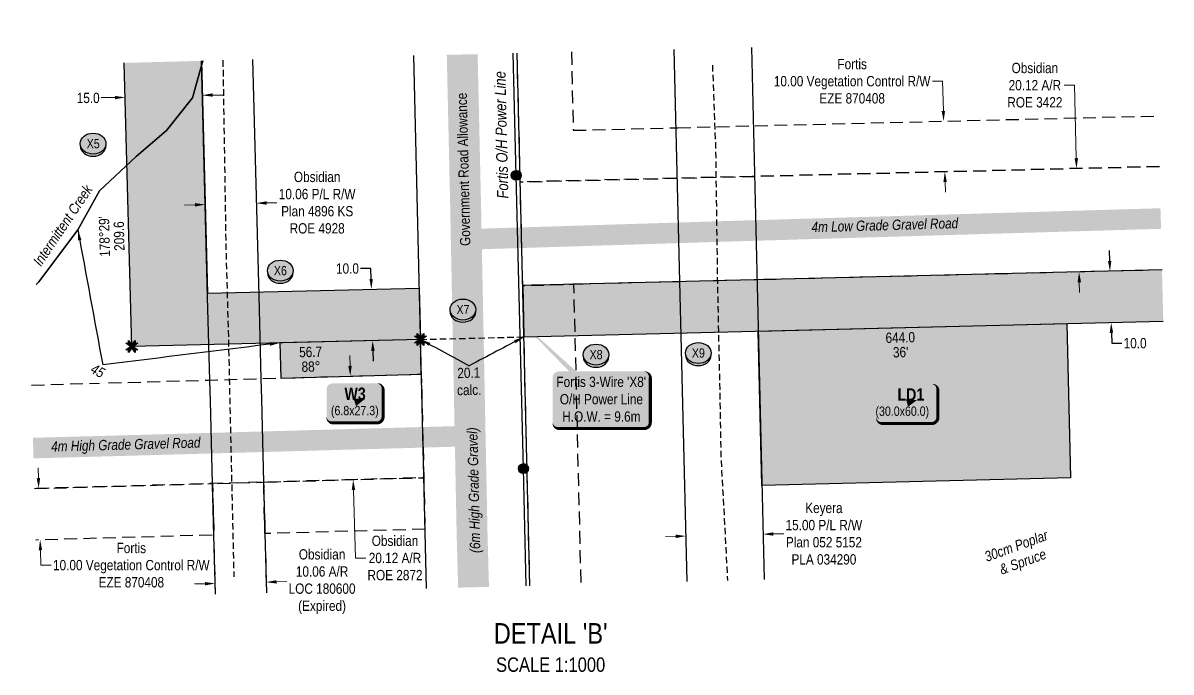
# Model space of a CAD drawing. Extents: x 610158 to 618425, y 5897307 to 5901062.
# Drawn here: x 611819 to 612935, y 5899153 to 5899784 of the extents above; entities that cross this region are included whole.
import ezdxf
from ezdxf.enums import TextEntityAlignment as Align

# ---------------------------------------------------------------- set-up
doc = ezdxf.new("R2010")
doc.units = 0
doc.header["$LTSCALE"] = 5
doc.header["$PDSIZE"] = 0.5
for name, pattern in [('foc-ACCESSROAD', [3.75, 2.5, -1.25]), ('foc-FLOWLINE', [3.75, 2.5, -1.25]), ('foc-TRAV', [1.875, 1.25, -0.625]), ('POWERLINE5', [7.799999999999997, 2.399999999999999, -0.6, 0.6, -0.6, 0.6, -0.6, 2.399999999999999]), ('UG_PIPE', [1.875, 1.25, -0.625])]:
    doc.linetypes.add(name, pattern=pattern)
doc.layers.get('Defpoints').update_dxf_attribs({"color": 9})
for name, color, linetype in [('AS-PIPE-UG', 44, 'UG_PIPE'), ('AS-POWER', 104, 'foc-POWER'), ('AS-POWER-EXISTING', 72, 'POWERLINE5'), ('AS-POWER-T', 104, 'Continuous'), ('AS-ROADS', 254, 'Continuous'), ('C-AR', 13, 'foc-ACCESSROAD'), ('C-RW', 13, 'Continuous'), ('C-WS', 13, 'foc-ACCESSROAD'), ('DETAIL-T', 7, 'Continuous'), ('F-EZE', 190, 'foc-FLOWLINE'), ('F-RW', 190, 'Continuous'), ('F-VCE', 190, 'foc-FLOWLINE'), ('L-BD1', 253, 'Continuous'), ('L-MON', 1, 'Continuous'), ('L-ROAD-T', 7, 'Continuous'), ('L-SEC', 7, 'Continuous'), ('L-TIE-T', 7, 'Continuous'), ('P-CROSSINGS', 250, 'Continuous'), ('P-PROPOSED', 10, 'Continuous'), ('P-PROPOSED-H', 21, 'Continuous'), ('P-TEMP-BLOCKS', 250, 'Continuous'), ('P-TEMP-H', 41, 'Continuous'), ('P-TEMP_WORKSPACE', 46, 'Continuous'), ('P-TRAV', 4, 'foc-TRAV'), ('P-TXT', 4, 'Continuous'), ('T-BUSH-T', 110, 'Continuous'), ('T-WATER', 160, 'Continuous'), ('T-WATER-T', 170, 'Continuous')]:
    doc.layers.add(name, color=color, linetype=linetype)
for name, color, linetype, lineweight in [('C-AR-T', 13, 'Continuous', 9), ('C-RW-T', 13, 'Continuous', 9), ('F-EZE-T', 190, 'Continuous', 9), ('F-RW-T', 190, 'Continuous', 9), ('T-TEXT', 48, 'Continuous', 18), ('T-TIE-T', 201, 'Continuous', 18)]:
    doc.layers.add(name, color=color, linetype=linetype, lineweight=lineweight)
doc.styles.add('100L', font='ARIALN.TTF', dxfattribs={"height": 11})
doc.styles.add('80', font='ARIALN.TTF', dxfattribs={"height": 10})
doc.styles.add('80CG', font='ARIALN.TTF', dxfattribs={"height": 10})
doc.styles.add('80L', font='ARIALN.TTF', dxfattribs={"height": 10})
doc.styles.add('80LS', font='ARIALNI.TTF', dxfattribs={"height": 10})
doc.styles.add('BOLD', font='ARIALNB.TTF')
doc.styles.add('Crossing', font='ARIALN.TTF', dxfattribs={"height": 10})
doc.styles.add('foc-LtypeFont', font='ARIALN.TTF', dxfattribs={"height": 7.349999999999999})
doc.linetypes.add('foc-POWER', pattern='A,6,-1,["P",foc-LtypeFont,S=0.2,R=0,X=-0.625,Y=-0.75],-1.239999999999999,4', length=12.24)
doc.linetypes.add('foc-TOPO-flowdirection-NOLINE', pattern='A,0,[">",foc-LtypeFont,S=0.3,R=0,X=0,Y=-0.945],-20,[">",foc-LtypeFont,S=0.3,R=0,X=0,Y=-0.945],0', length=20)
doc.dimstyles.new('Compass 5 000', dxfattribs={"dimscale": 5, "dimtxt": 9, "dimasz": 2, "dimexe": 0.2, "dimexo": 0.0625, "dimgap": 0.5, "dimtad": 0, "dimtih": 1, "dimtoh": 1, "dimzin": 0, "dimdsep": 46, "dimtxsty": '80CG', "dimcen": 0.1, "dimse1": 1, "dimse2": 1, "dimclrd": 256, "dimclrt": 256, "dimaunit": 1, "dimadec": 4, "dimazin": 0, "dimtfac": 0.06, "dimtofl": 0, "dimtmove": 0, "dimatfit": 1, "dimfxl": 0.2, "dimtolj": 1, "dimtzin": 0, "dimlwd": -1, "dimarcsym": 0})

# ---------------------------------------------------------------- blocks, each defined once
blk = doc.blocks.new('POWERPOLE')
h = blk.add_hatch(color=255)
edge = h.paths.add_edge_path()
edge.add_arc((0, 0), 0.9600000000000002, 0, 360)
at = {"linetype": 'Continuous'}
for p, q in [((0.678822509938982, -0.678822509938982), (-0.678822509938982, 0.678822509938982)), ((-0.678822509938982, -0.678822509938982), (0.678822509938982, 0.678822509938982))]:
    blk.add_line(p, q, dxfattribs=at)
blk.add_circle((0, 0), 0.9600000000000002, dxfattribs=at)
blk = doc.blocks.new('TEMP')
h = blk.add_hatch(color=255)
h.dxf.hatch_style = 1
h.paths.add_polyline_path([(-5.274161e-10, 0.2514284397220763), (-0.6656854269836912, 1.152061669657268), (-0.6656854269836914, 0.6656854303339061), (-1.152061663105632, 0.6656854303339061), (-0.2514284404497629, 5.273253e-10), (-1.152061661774314, -0.665685419564579), (-0.6656854224511335, -0.6656854195645793), (-0.6656854224511335, -1.152061655686338), (-5.273251e-10, -0.2514284436956587), (0.6656854183820542, -1.152061663420681), (0.6656854183820542, -0.6656854208922597), (1.152061656810019, -0.6656854053035205), (0.2514284429676993, 5.273253e-10), (1.152061671303363, 0.6656854258011663), (0.6656854287749412, 0.6656854258011663), (0.6656854131859291, 1.15206166422904)])
h.paths.add_polyline_path([(0.5656854229146121, 0.8485281473411305), (0.5656854319800914, 0.5656854258011663), (0.8485281444547581, 0.5656854258011663), (0.0831890339399251, 0), (0.8485281399220186, -0.5656854150320215), (0.5656854183820542, -0.5656854240973189), (0.5656854183820542, -0.8485281365719859), (0, -0.08318903609469999), (-0.5656854224511337, -0.8485281320390644), (-0.5656854224511337, -0.5656854195645792), (-0.8485281349258001, -0.5656854195645794), (-0.0831890328488955, 0), (-0.8485281394583584, 0.5656854303339058), (-0.5656854269836913, 0.5656854303339061), (-0.5656854269836913, 0.8485281428085727), (0, 0.0831890306941206)], flags=16)
h = blk.add_hatch(color=1)
h.dxf.hatch_style = 1
h.paths.add_polyline_path([(0, 0.0831890306941205), (-0.5656854269836911, 0.8485281428085727), (-0.5656854269836912, 0.5656854303339061), (-0.8485281394583578, 0.5656854303339061), (-0.0831890328488953, -1e-16), (-0.8485281349258001, -0.5656854195645793), (-0.5656854224511337, -0.5656854195645793), (-0.5656854224511337, -0.848528132039064), (0, -0.08318903609469999), (0.5656854183820542, -0.8485281365719856), (0.5656854183820542, -0.5656854240973191), (0.8485281399220184, -0.5656854150320213), (0.0831890339399251, -1e-16), (0.8485281444547581, 0.5656854258011663), (0.5656854319800914, 0.5656854258011663), (0.5656854229146121, 0.8485281473411308)])
at = {"color": 1}
for p, q in [((-0.0831890328488953, 0), (0.0831890339399252, 0)), ((0, 0.0831890306941205), (0, -0.08318903609469999))]:
    blk.add_line(p, q, dxfattribs=at)
at = {"color": 255, "flags": 128}
blk.add_lwpolyline([(-0.251428440449763, 5.27325e-10), (-1.152061663105632, 0.6656854303339061), (-0.6656854269836914, 0.6656854303339061), (-0.6656854269836914, 1.152061669657268), (-5.274159999999999e-10, 0.2514284397220763), (0.6656854131859291, 1.15206166422904), (0.6656854287749412, 0.6656854258011663), (1.152061671303363, 0.6656854258011663), (0.2514284429676991, 5.27325e-10), (1.152061656810019, -0.6656854053035204), (0.6656854183820542, -0.6656854208922596), (0.6656854183820542, -1.152061663420681), (-5.27325e-10, -0.2514284436956586), (-0.6656854224511335, -1.152061655686338), (-0.6656854224511335, -0.6656854195645793), (-1.152061661774314, -0.6656854195645793)], close=True, dxfattribs=at)
at = {"color": 1, "flags": 128}
blk.add_lwpolyline([(-0.0831890328488953, 0), (-0.8485281394583578, 0.5656854303339061), (-0.5656854269836913, 0.5656854303339061), (-0.5656854269836913, 0.8485281428085727), (0, 0.0831890306941205), (0.5656854229146121, 0.8485281473411305), (0.5656854319800914, 0.5656854258011663), (0.8485281444547581, 0.5656854258011663), (0.0831890339399252, 0), (0.8485281399220184, -0.5656854150320214), (0.5656854183820542, -0.5656854240973189), (0.5656854183820542, -0.8485281365719856), (0, -0.08318903609469999), (-0.5656854224511335, -0.848528132039064), (-0.5656854224511335, -0.5656854195645792), (-0.8485281349258001, -0.5656854195645792)], close=True, dxfattribs=at)
blk = doc.blocks.new('*U491')
at = {"true_color": 0xff8aff}
h = blk.add_hatch(color=211, dxfattribs=at)
edge = h.paths.add_edge_path()
edge.add_line((-21.49999999999998, -20), (21.49999999999998, -20))
edge.add_arc((21.49999999999998, -14), 6, 270, 360)
edge.add_line((27.49999999999998, -14), (27.49999999999998, 12.5))
edge.add_arc((21.49999999999998, 12.5), 6, 0, 90)
edge.add_line((21.49999999999998, 18.5), (-21.49999999999998, 18.5))
edge.add_arc((-21.49999999999998, 12.5), 6, 90, 180)
edge.add_line((-27.49999999999998, 12.5), (-27.49999999999998, -14))
edge.add_arc((-21.49999999999998, -14), 6, 180, 270)
at = {"color": 250, "flags": 128}
blk.add_lwpolyline([(-21.49999999999998, -20, 3, 3, 0), (21.49999999999998, -20, 3, 3, 0.414213562373095), (27.49999999999998, -14, 3, 3, 0), (27.49999999999998, 12.5, 3, 0, 0.414213562373095), (21.49999999999998, 18.5, 0, 0, 0), (-21.49999999999998, 18.5, 0, 0, 0.414213562373095), (-27.49999999999998, 12.5, 0, 0, 0), (-27.49999999999998, -14, 0, 3, 0.414213562373095)], format="xyseb", close=True, dxfattribs=at)
at = {"flags": 128}
blk.add_lwpolyline([(9.687335856964062, 3.254353847471716, 0, 7.499999999999999, 0), (-3.398394867633904e-15, 5.916456789157589e-31, 0, 0, 0)], format="xyseb", dxfattribs=at)
at = {"color": 250}
for tag, p, height, style in [('TEMP_AREA_W1_001', (-9.212824010914055, 2.244292974654144), 12, 'BOLD'), ('ENTER_TEXT_001', (-30.65893587994544, -12.47010782646594), 9, '80')]:
    blk.add_attdef(tag, p, '', height=height, dxfattribs=dict(at, style=style))
blk = doc.blocks.new('*D492')
at = {"layer": 'C-AR-T', "transparency": 16777216}
for p, q in [((612136.9292519927, 5899450.678049425), (612136.6497327717, 5899460.674142111)), ((612140.3019261211, 5899330.065366466), (612142.1523362676, 5899263.891486674)), ((612142.1523362676, 5899263.891486674), (612152.1523362676, 5899263.891486674))]:
    blk.add_line(p, q, dxfattribs=at)
at = {"layer": 'C-AR-T', "linetype": 'Continuous', "transparency": 16777216}
for points in [[(612138.5952674405, 5899450.724635961), (612135.2632365449, 5899450.631462888), (612137.2087712138, 5899440.681956737)], [(612141.9679415689, 5899330.111953002), (612138.6359106733, 5899330.018779929), (612140.0224069001, 5899340.061459153)]]:
    blk.add_solid(points, dxfattribs=at)
at = {"layer": 'Defpoints', "color": 0, "linetype": 'Continuous', "transparency": 16777216}
for p in [(612137.2087712138, 5899440.681956737), (611846.468506915, 5899432.5520309), (611849.2821426013, 5899331.931533315)]:
    blk.add_point(p, dxfattribs=at)
at = {"layer": 'C-AR-T', "linetype": 'Continuous', "transparency": 16777216, "insert": (612180.6550647813, 5899263.891486673), "char_height": 10, "attachment_point": 5, "style": '80CG'}
blk.add_mtext('\\A1;Obsidian\\P20.12 A/R\\PROE 2872', dxfattribs=at)
blk = doc.blocks.new('*D493')
at = {"layer": 'Defpoints', "color": 0, "linetype": 'Continuous', "transparency": 16777216}
for p in [(611938.7661559631, 5899334.435029187), (611835.8106349595, 5899281.514814696), (611940.1646624061, 5899284.43352233)]:
    blk.add_point(p, dxfattribs=at)
at = {"layer": 'F-EZE-T', "transparency": 16777216}
for p, q in [((611834.132544992, 5899341.512412442), (611833.8529614676, 5899351.508503331)), ((611836.0902184838, 5899271.518723807), (611836.49828663, 5899256.928857374)), ((611836.49828663, 5899256.928857374), (611846.49828663, 5899256.928857374))]:
    blk.add_line(p, q, dxfattribs=at)
at = {"layer": 'F-EZE-T', "linetype": 'Continuous', "transparency": 16777216}
for points in [[(611835.7985601401, 5899341.559009695), (611832.466529844, 5899341.465815187), (611834.4121285164, 5899331.516321554)], [(611837.7562336319, 5899271.565321061), (611834.4242033358, 5899271.472126553), (611835.8106349595, 5899281.514814696)]]:
    blk.add_solid(points, dxfattribs=at)
at = {"layer": 'F-EZE-T', "linetype": 'Continuous', "transparency": 16777216, "insert": (611924.4314380633, 5899256.928857374), "char_height": 10, "attachment_point": 5, "style": '80CG'}
blk.add_mtext('\\A1;Fortis\\P10.00 Vegetation Control R/W\\PEZE 870408', dxfattribs=at)
blk = doc.blocks.new('*D494')
at = {"layer": 'Defpoints', "color": 0, "transparency": 16777216}
for p in [(611918.4396980936, 5899711.692628925), (611918.4826787643, 5899710.068473167), (611993.4423165825, 5899712.052159455)]:
    blk.add_point(p, dxfattribs=at)
at = {"layer": 'P-TXT', "transparency": 16777216}
for p, q in [((611908.4431978111, 5899711.428087618), (611895.2633879555, 5899711.079305142)), ((612003.3958361943, 5899713.940856519), (612013.3923364767, 5899714.205397827))]:
    blk.add_line(p, q, dxfattribs=at)
for points in [[(611908.3991075933, 5899713.094170999), (611908.4872880289, 5899709.762004238), (611918.4396980936, 5899711.692628925)], [(612003.3517459765, 5899715.6069399), (612003.4399264121, 5899712.274773139), (611993.3993359118, 5899713.676315213)]]:
    blk.add_solid(points, dxfattribs=at)
at = {"layer": 'P-TXT', "transparency": 16777216, "insert": (611882.5110005067, 5899711.079305141), "char_height": 10, "attachment_point": 5, "style": '80CG'}
blk.add_mtext('\\A1;15.0', dxfattribs=at)
blk = doc.blocks.new('*D495')
at = {"layer": 'Defpoints', "color": 0, "transparency": 16777216}
for p in [(612129.2377278248, 5899524.499852526), (612157.7209549303, 5899525.195999953), (612130.4589371897, 5899474.533448339)]:
    blk.add_point(p, dxfattribs=at)
at = {"layer": 'P-TXT', "transparency": 16777216}
for p, q in [((612157.230386948, 5899545.267839224), (612147.230386948, 5899545.267839223)), ((612157.4766218015, 5899535.193014573), (612157.230386948, 5899545.267839224)), ((612159.1864974239, 5899465.232581146), (612159.4308305527, 5899455.235566526))]:
    blk.add_line(p, q, dxfattribs=at)
for points in [[(612159.1427909047, 5899535.233736761), (612155.810452698, 5899535.152292385), (612157.7209549303, 5899525.195999953)], [(612160.8526665273, 5899465.273303334), (612157.5203283206, 5899465.191858958), (612158.942164295, 5899475.229595766)]]:
    blk.add_solid(points, dxfattribs=at)
at = {"layer": 'P-TXT', "transparency": 16777216, "insert": (612134.4779995, 5899545.267839224), "char_height": 10, "attachment_point": 5, "style": '80CG'}
blk.add_mtext('\\A1;10.0', dxfattribs=at)
blk = doc.blocks.new('*D496')
at = {"layer": 'Defpoints', "color": 0, "transparency": 16777216}
for p in [(612890.7175787676, 5899543.086161152), (612876.6126114535, 5899492.76989885), (612891.9381842534, 5899493.144465188)]:
    blk.add_point(p, dxfattribs=at)
at = {"layer": 'P-TXT', "transparency": 16777216}
for p, q in [((612875.1476728377, 5899552.708609434), (612874.9033397079, 5899562.705624054)), ((612876.8569445834, 5899482.772884229), (612877.1033330817, 5899472.691773162)), ((612877.1033330817, 5899472.691773162), (612887.1033330818, 5899472.691773161))]:
    blk.add_line(p, q, dxfattribs=at)
for points in [[(612876.8138419411, 5899552.749331621), (612873.4815037344, 5899552.667887245), (612875.3920059677, 5899542.711594814)], [(612878.5231136867, 5899482.813606417), (612875.19077548, 5899482.732162041), (612876.6126114535, 5899492.76989885)]]:
    blk.add_solid(points, dxfattribs=at)
at = {"layer": 'P-TXT', "transparency": 16777216, "insert": (612899.8557205307, 5899472.691773161), "char_height": 10, "attachment_point": 5, "style": '80CG'}
blk.add_mtext('\\A1;10.0', dxfattribs=at)
blk = doc.blocks.new('*U497')
at = {"true_color": 0xff8aff}
h = blk.add_hatch(color=211, dxfattribs=at)
edge = h.paths.add_edge_path()
edge.add_line((-23.99999999999998, -20), (23.99999999999998, -20))
edge.add_arc((23.99999999999998, -14), 6, 270, 360)
edge.add_line((29.99999999999998, -14), (29.99999999999998, 12.5))
edge.add_arc((23.99999999999998, 12.5), 6, 0, 90)
edge.add_line((23.99999999999998, 18.5), (-23.99999999999998, 18.5))
edge.add_arc((-23.99999999999998, 12.5), 6, 90, 180)
edge.add_line((-29.99999999999998, 12.5), (-29.99999999999998, -14))
edge.add_arc((-23.99999999999998, -14), 6, 180, 270)
at = {"color": 250, "flags": 128}
blk.add_lwpolyline([(-23.99999999999998, -20, 3, 3, 0), (23.99999999999998, -20, 3, 3, 0.414213562373095), (29.99999999999998, -14, 3, 3, 0), (29.99999999999998, 12.5, 3, 0, 0.414213562373095), (23.99999999999998, 18.5, 0, 0, 0), (-23.99999999999998, 18.5, 0, 0, 0.414213562373095), (-29.99999999999998, 12.5, 0, 0, 0), (-29.99999999999998, -14, 0, 3, 0.414213562373095)], format="xyseb", close=True, dxfattribs=at)
at = {"flags": 128}
blk.add_lwpolyline([(9.725530788541928, 2.782740986091735, 0, 7.499999999999995, 0), (-3.398394867633904e-15, 3.944304526105059e-31, 0, 0, 0)], format="xyseb", dxfattribs=at)
at = {"color": 250}
for tag, p, height, style in [('TEMP_AREA_W1_001', (-9.212824010914055, 2.244292974654144), 12, 'BOLD'), ('ENTER_TEXT_001', (-30.65893587994544, -12.47010782646594), 9, '80')]:
    blk.add_attdef(tag, p, '', height=height, dxfattribs=dict(at, style=style))
blk = doc.blocks.new('*D498')
at = {"layer": 'Defpoints', "color": 0, "linetype": 'Continuous', "transparency": 16777216}
for p in [(612647.8902951542, 5899686.913110237), (612713.7710346496, 5899688.524647762), (612649.0914253526, 5899637.810098684)]:
    blk.add_point(p, dxfattribs=at)
at = {"layer": 'F-EZE-T', "transparency": 16777216}
for p, q in [((612712.8216670256, 5899727.335435689), (612702.8216670254, 5899727.335435689)), ((612713.5264934358, 5899698.521657295), (612712.8216670256, 5899727.335435689)), ((612715.216706062, 5899629.424626677), (612715.4612472757, 5899619.427617145))]:
    blk.add_line(p, q, dxfattribs=at)
at = {"layer": 'F-EZE-T', "linetype": 'Continuous', "transparency": 16777216}
for points in [[(612715.1926616912, 5899698.562414164), (612711.8603251805, 5899698.480900425), (612713.7710346496, 5899688.524647762)], [(612716.8828743172, 5899629.465383546), (612713.5505378065, 5899629.383869808), (612714.9721648481, 5899639.42163621)]]:
    blk.add_solid(points, dxfattribs=at)
at = {"layer": 'F-EZE-T', "linetype": 'Continuous', "transparency": 16777216, "insert": (612624.8885155923, 5899727.335435689), "char_height": 10, "attachment_point": 5, "style": '80CG'}
blk.add_mtext('\\A1;Fortis\\P10.00 Vegetation Control R/W\\PEZE 870408', dxfattribs=at)
blk = doc.blocks.new('*D499')
at = {"layer": 'Defpoints', "color": 0, "linetype": 'Continuous', "transparency": 16777216}
for p in [(612538.3618104324, 5899287.036810565), (612463.6635883457, 5899274.772529906), (612538.6138196914, 5899276.578587391)]:
    blk.add_point(p, dxfattribs=at)
at = {"layer": 'F-RW-T', "transparency": 16777216}
for p, q in [((612453.4144810914, 5899284.98985544), (612443.4173830961, 5899284.748957803)), ((612548.3589084278, 5899287.277708203), (612558.3560064252, 5899287.51860584))]:
    blk.add_line(p, q, dxfattribs=at)
at = {"layer": 'F-RW-T', "linetype": 'Continuous', "transparency": 16777216}
for points in [[(612453.3743314851, 5899286.65603844), (612453.4546306977, 5899283.32367244), (612463.4115790868, 5899285.230753078)], [(612548.3187588215, 5899288.943891202), (612548.3990580341, 5899285.611525202), (612538.3618104324, 5899287.036810565)]]:
    blk.add_solid(points, dxfattribs=at)
at = {"layer": 'F-RW-T', "linetype": 'Continuous', "transparency": 16777216, "insert": (612597.4419545835, 5899287.518605839), "char_height": 10, "attachment_point": 5, "style": '80CG'}
blk.add_mtext('\\A1;Keyera\\P15.00 P/L R/W\\PPlan 052 5152\\PPLA 034290', dxfattribs=at)
blk = doc.blocks.new('*D500')
at = {"layer": 'C-AR-T', "transparency": 16777216}
for p, q in [((612840.9478173178, 5899723.480724222), (612830.9478173177, 5899723.480724222)), ((612842.6827609114, 5899652.548150222), (612840.9478173178, 5899723.480724222)), ((612845.6317257661, 5899531.980733192), (612845.8762431673, 5899521.983723077))]:
    blk.add_line(p, q, dxfattribs=at)
at = {"layer": 'C-AR-T', "linetype": 'Continuous', "transparency": 16777216}
for points in [[(612844.3489292638, 5899652.588903122), (612841.0165925589, 5899652.507397322), (612842.9272783126, 5899642.551140107)], [(612847.2978941185, 5899532.021486092), (612843.9655574136, 5899531.939980292), (612845.3872083649, 5899541.977743307)]]:
    blk.add_solid(points, dxfattribs=at)
at = {"layer": 'Defpoints', "color": 0, "linetype": 'Continuous', "transparency": 16777216}
for p in [(612842.5867045397, 5899642.542809995), (612842.9272783126, 5899642.551140107), (612845.0466345921, 5899541.969413195)]:
    blk.add_point(p, dxfattribs=at)
at = {"layer": 'C-AR-T', "linetype": 'Continuous', "transparency": 16777216, "insert": (612802.4450888047, 5899723.480724223), "char_height": 10, "attachment_point": 5, "style": '80CG'}
blk.add_mtext('\\A1;Obsidian\\P20.12 A/R\\PROE 3422', dxfattribs=at)
blk = doc.blocks.new('xing2')
h = blk.add_hatch(color=50)
h.dxf.hatch_style = 1
edge = h.paths.add_edge_path()
edge.add_ellipse((0, 0), major_axis=(-12.5, 0), ratio=0.8162973455633619, start_angle=0, end_angle=360)
h = blk.add_hatch(color=250)
h.dxf.hatch_style = 1
edge = h.paths.add_edge_path()
edge.add_ellipse((0, -2.047489049626165), major_axis=(-12.5, 0), ratio=0.8162973455633619, start_angle=0, end_angle=180)
edge.add_line((12.5, -2.047489049626165), (12.5, 0))
edge.add_ellipse((0, 0), major_axis=(-12.5, 0), ratio=0.8162973455633619, start_angle=0, end_angle=180, ccw=False)
edge.add_line((-12.5, 0), (-12.5, -2.047489049626165))
at = {"color": 250}
blk.add_ellipse((0, 0), major_axis=(-12.5, 0), ratio=0.8162973455633619, dxfattribs=at)
blk.add_ellipse((0, -2.047489049626165), major_axis=(-12.5, 0), ratio=0.8162973455633619, start_param=0, end_param=3.141592653589793, dxfattribs=at)
at = {"color": 250, "style": 'Crossing'}
blk.add_attdef('CROSSING', text='', height=9, dxfattribs=at).set_placement((0.08916442567715421, 0.0199513138486509), align=Align.MIDDLE_CENTER)
at = {"color": 250, "style": 'Crossing', "flags": 1}
for tag, p in [('OWNER', (0.08916442567715421, -12.49201765665748)), ('DESCRIPTION', (0.08916442567715421, -25.770021277247)), ('LOCATION', (0.08916442567715421, -39.30337514164421)), ('DWG_REF', (0.08916442567715421, -52.83672900604233))]:
    blk.add_attdef(tag, text='', height=9, dxfattribs=at).set_placement(p, align=Align.MIDDLE_CENTER)
blk = doc.blocks.new('*D525')
at = {"layer": 'C-RW-T', "transparency": 16777216}
for p, q in [((611986.2174855187, 5899607.205388057), (611976.2208682199, 5899606.945306184)), ((612055.9210615484, 5899609.018865163), (612065.9176788474, 5899609.278947036))]:
    blk.add_line(p, q, dxfattribs=at)
for points in [[(611986.1741385397, 5899608.87149094), (611986.2608324974, 5899605.539285174), (611996.2141028175, 5899607.46546993)], [(612055.8777145697, 5899610.684968046), (612055.9644085274, 5899607.352762279), (612045.9244442496, 5899608.75878329)]]:
    blk.add_solid(points, dxfattribs=at)
at = {"layer": 'Defpoints', "color": 0, "transparency": 16777216}
for p in [(611996.1926343172, 5899608.290642318), (612045.9029757495, 5899609.583955678), (612045.9244442496, 5899608.75878329)]:
    blk.add_point(p, dxfattribs=at)
at = {"layer": 'C-RW-T', "transparency": 16777216, "insert": (612105.0036270056, 5899609.278947037), "char_height": 10, "attachment_point": 5, "style": '80CG'}
blk.add_mtext('\\A1;Obsidian\\P10.06 P/L R/W\\PPlan 4896 KS\\PROE 4928', dxfattribs=at)
blk = doc.blocks.new('*U529')
h = blk.add_hatch(color=255)
edge = h.paths.add_edge_path()
edge.add_line((-41.49999999999999, -28.5), (41.49999999999999, -28.5))
edge.add_arc((41.49999999999999, -22.5), 6, 270, 360)
edge.add_line((47.49999999999999, -22.5), (47.49999999999999, 21))
edge.add_arc((41.49999999999999, 21), 6, 0, 90)
edge.add_line((41.49999999999999, 27), (-41.49999999999999, 27))
edge.add_arc((-41.49999999999999, 21), 6, 90, 180)
edge.add_line((-47.49999999999999, 21), (-47.49999999999999, -22.5))
edge.add_arc((-41.49999999999999, -22.5), 6, 180, 270)
at = {"color": 104, "flags": 128}
blk.add_lwpolyline([(-79.3813392049396, 76.51683226460503, 0, 7.5, 0), (-3.398394867633905e-15, 0, 0, 0, 0)], format="xyseb", dxfattribs=at)
blk.add_lwpolyline([(-41.49999999999999, -28.5, 3, 3, 0), (41.49999999999999, -28.5, 3, 3, 0.414213562373095), (47.49999999999999, -22.5, 3, 3, 0), (47.49999999999999, 21, 3, 0, 0.414213562373095), (41.49999999999999, 27, 0, 0, 0), (-41.49999999999999, 27, 0, 0, 0.414213562373095), (-47.49999999999999, 21, 0, 0, 0), (-47.49999999999999, -22.5, 0, 3, 0.414213562373095)], format="xyseb", close=True, dxfattribs=at)
at = {"color": 104, "style": '80'}
blk.add_attdef('ENTER_TEXT_001', (-26.84515688949523, -4.918144611186903), '', height=10, dxfattribs=at)
blk = doc.blocks.new('*D634')
at = {"layer": 'C-AR-T', "transparency": 16777216}
for p, q in [((611995.968790107, 5899238.908095022), (611985.9721723237, 5899238.648031773)), ((612065.5025646159, 5899240.717024776), (612075.4991824, 5899240.977088026))]:
    blk.add_line(p, q, dxfattribs=at)
for points in [[(611995.9254462322, 5899240.574197986), (611996.012133982, 5899237.241992057), (612005.9654078904, 5899239.168158271)], [(612065.4592207411, 5899242.383127741), (612065.5459084909, 5899239.050921812), (612055.5059468326, 5899240.456961527)]]:
    blk.add_solid(points, dxfattribs=at)
at = {"layer": 'Defpoints', "color": 0, "transparency": 16777216}
for p in [(612005.8473502124, 5899243.70619848), (612055.3878891546, 5899244.995001736), (612055.5059468326, 5899240.456961527)]:
    blk.add_point(p, dxfattribs=at)
at = {"layer": 'C-AR-T', "transparency": 16777216, "insert": (612109.7897690303, 5899240.977088025), "char_height": 10, "attachment_point": 5, "style": '80CG'}
blk.add_mtext('\\A1;Obsidian\\P10.06 A/R\\PLOC 180600\\P(Expired)', dxfattribs=at)

msp = doc.modelspace()

# ---------------------------------------------------------------- hatches: boundary and pattern name
at = {"layer": 'P-PROPOSED-H'}
h = msp.add_hatch(color=256, dxfattribs=at)
h.dxf.hatch_style = 1
h.paths.add_polyline_path([(611992.5158239135, 5899747.132570036), (611917.5534484658, 5899745.182274832), (611924.8487193537, 5899469.5082093), (612205.4313695267, 5899476.36582028), (612204.2444855898, 5899526.333063393), (611998.4962017061, 5899521.30444994)])
h = msp.add_hatch(color=256, dxfattribs=at)
h.dxf.hatch_style = 1
h.paths.add_polyline_path([(612927.2177203213, 5899494.006718561), (612925.996510955, 5899543.973122714), (612304.7609252495, 5899528.789746433), (612305.947809199, 5899478.822503322)])
at = {"layer": 'P-TEMP-H'}
h = msp.add_hatch(color=256, dxfattribs=at)
h.dxf.hatch_style = 1
h.paths.add_polyline_path([(612833.4047452495, 5899491.713872265), (612837.0683733601, 5899341.814659671), (612537.2184353794, 5899334.486144511), (612533.6063201949, 5899484.386616063)])
h = msp.add_hatch(color=256, dxfattribs=at)
h.dxf.hatch_style = 1
h.paths.add_polyline_path([(612068.7886512467, 5899473.026188952), (612069.7470715032, 5899438.797345573), (612206.2329658451, 5899442.619001022), (612205.4313695345, 5899476.365820268)])

# ---------------------------------------------------------------- linework, layer by layer
at = {"layer": 'AS-PIPE-UG', "flags": 128}
for points in [[(612013.2318160093, 5899747.671537753), (612013.5220659671, 5899739.739355277), (612016.2770659453, 5899566.544355104), (612018.8320659646, 5899474.104355264), (612021.5070659668, 5899354.859355275), (612024.0720659456, 5899245.479355278)], [(612489.0670659436, 5899742.99435528), (612492.117065965, 5899664.409355258), (612494.0020659674, 5899527.734355262), (612495.9920659665, 5899436.529355106), (612497.4070659433, 5899362.124355278), (612503.725331251, 5899242.018343962)]]:
    msp.add_lwpolyline(points, dxfattribs=at)
at = {"layer": 'AS-POWER', "flags": 128}
msp.add_lwpolyline([(612308.1903542314, 5899236.836846094), (612305.4770659433, 5899350.864355278), (612298.4120659652, 5899635.864355277), (612295.5914753118, 5899754.531289496)], dxfattribs=at)
at = {"layer": 'AS-ROADS', "flags": 128}
for points, const_width in [([(612256.9836503085, 5899235.479915324), (612255.5770659649, 5899286.484355263), (612249.1970659458, 5899609.899355264), (612245.963328445, 5899753.335412097)], 29.98879529999952), ([(612249.7820659453, 5899573.579355274), (612501.3370659654, 5899581.41435528), (612676.6470659671, 5899586.58935528), (612924.7762060935, 5899593.902518505)], 19.99253019999972), ([(612256.0470659434, 5899382.559355102), (611829.1202389306, 5899370.742310383)], 19.99253019999972)]:
    msp.add_lwpolyline(points, dxfattribs=dict(at, const_width=const_width))
at = {"layer": 'C-AR', "flags": 128}
for points in [[(611827.4067678766, 5899432.019010372), (612000.7314870339, 5899436.865663176), (612050.3602814871, 5899438.254508321), (612206.2329658373, 5899442.619001022), (612208.6232431965, 5899341.989473262), (612052.9782376729, 5899337.631033394), (612003.3984599878, 5899336.243248337), (611830.2204111121, 5899331.398242904)], [(612006.2414014844, 5899228.835475295), (612004.7203593309, 5899286.235275473), (612003.3984684472, 5899336.242928539), (612052.9782580653, 5899337.63021329), (612054.1543892381, 5899292.390390924), (612054.2789541397, 5899287.621553266), (612055.7741345121, 5899230.148047368)]]:
    msp.add_lwpolyline(points, dxfattribs=at)
at = {"layer": 'C-RW', "flags": 128}
for points in [[(612006.2414107545, 5899228.835475525), (612004.7202673566, 5899286.239096506), (612003.3984599669, 5899336.2432483), (612001.2629289855, 5899416.838132093), (612000.7314767136, 5899436.866052149), (611998.5981274869, 5899517.457487126), (611992.51285863, 5899747.132492888)], [(612042.2906833454, 5899748.427561947), (612048.2636826487, 5899518.846821884), (612050.3602814792, 5899438.254508422), (612050.8812583068, 5899418.226838513), (612052.9782376729, 5899337.631033394), (612054.2788621782, 5899287.625374258), (612055.7741454333, 5899230.148047659)]]:
    msp.add_lwpolyline(points, dxfattribs=at)
at = {"layer": 'C-WS', "flags": 128}
msp.add_lwpolyline([(612925.9971049832, 5899543.948817697), (612530.3145370937, 5899534.273569965), (612455.3675848381, 5899532.440157888), (612353.5051572088, 5899529.947579886), (612304.7609252495, 5899528.789746433), (612302.3700129542, 5899629.447039993), (612452.9366011134, 5899633.019559119), (612527.8858123891, 5899634.845524159), (612923.5390149112, 5899644.522826852)], dxfattribs=at)
at = {"layer": 'F-EZE'}
for points in [[(612923.5390149112, 5899644.522826852), (612527.8858123891, 5899634.845524159), (612452.9366011134, 5899633.019559119), (612302.3700129542, 5899629.447039993), (612299.3999401546, 5899754.623061141)], [(612352.0563659698, 5899755.891910224), (612353.8875215244, 5899679.632225853), (612455.6385570334, 5899682.171956114), (612530.5885865578, 5899684.043741942), (612922.3388907857, 5899693.626517143)]]:
    msp.add_lwpolyline(points, dxfattribs=at)
at = {"layer": 'F-EZE', "flags": 128}
msp.add_lwpolyline([(612209.8111752135, 5899291.978105747), (612054.2788621908, 5899287.625374258), (612052.9782376729, 5899337.631033394), (612208.6232431965, 5899341.989473262), (612209.8111752135, 5899291.978105747)], close=True, dxfattribs=at)
msp.add_lwpolyline([(611830.2204111121, 5899331.398242904), (612003.3984599878, 5899336.243248337), (612004.7202673566, 5899286.239096506), (611831.6185724526, 5899281.397565703)], dxfattribs=at)
at = {"layer": 'F-RW'}
for points in [[(612464.4779191128, 5899240.978323458), (612452.012132027, 5899758.300519993)], [(612526.9623633748, 5899760.10657748), (612539.4238144892, 5899242.964321085)]]:
    msp.add_lwpolyline(points, dxfattribs=at)
at = {"layer": 'F-VCE', "flags": 128}
msp.add_lwpolyline([(612311.693547615, 5899236.929677513), (612304.7609252495, 5899528.789746433), (612354.2359112535, 5899529.964937666), (612361.1828081663, 5899238.241097606)], dxfattribs=at)
at = {"layer": 'L-SEC', "flags": 128}
for points in [[(612211.1820196562, 5899234.266214045), (612198.8793939584, 5899752.200842001)], [(612311.6935476252, 5899236.929677513), (612299.3966541403, 5899754.622981958)]]:
    msp.add_lwpolyline(points, dxfattribs=at)
at = {"layer": 'P-PROPOSED', "flags": 128}
for points in [[(611992.514901462, 5899747.167403203), (611998.4962017061, 5899521.30444994), (612204.2444855898, 5899526.333063393), (612205.4313695267, 5899476.36582028), (611924.8487193537, 5899469.5082093), (611917.5534484644, 5899745.182274832)], [(612925.996510955, 5899543.973122714), (612304.7609252495, 5899528.789746433), (612305.947809199, 5899478.822503322), (612927.2177203213, 5899494.006718548)]]:
    msp.add_lwpolyline(points, dxfattribs=at)
at = {"layer": 'P-TEMP_WORKSPACE'}
for points in [[(612833.4047452495, 5899491.713872265), (612837.0683733601, 5899341.814659671), (612537.2184353794, 5899334.486144511), (612533.6063201949, 5899484.386616063)], [(612068.7886512467, 5899473.026188952), (612069.7470715032, 5899438.797345573), (612206.2329658451, 5899442.619001022), (612205.4313695345, 5899476.365820268)]]:
    msp.add_lwpolyline(points, close=True, dxfattribs=at)
at = {"layer": 'P-TRAV', "flags": 128}
msp.add_lwpolyline([(612205.4313695267, 5899476.36582028), (612305.9478091953, 5899478.822503322)], dxfattribs=at)
at = {"layer": 'T-WATER', "flags": 128}
msp.add_lwpolyline([(611831.9595213137, 5899529.839406781), (611834.6427077734, 5899532.354894086), (611872.4920052809, 5899582.820624095), (611893.5193927891, 5899620.669921615), (611929.265951555, 5899654.313741629), (611958.7042940595, 5899679.546606621), (611983.9371590674, 5899711.087687882), (611993.7765268461, 5899747.165369732)], dxfattribs=at)
at = {"layer": 'T-WATER', "linetype": 'foc-TOPO-flowdirection-NOLINE', "flags": 128}
msp.add_lwpolyline([(611993.7765268461, 5899747.165369732), (611983.9371590674, 5899711.087687882), (611958.7042940595, 5899679.546606621), (611929.265951555, 5899654.313741629), (611893.5193927891, 5899620.669921615), (611872.4920052809, 5899582.820624095), (611834.6427077734, 5899532.354894086), (611831.9595213137, 5899529.839406781)], dxfattribs=at)

# ---------------------------------------------------------------- block references
at = {"layer": 'AS-POWER-EXISTING', "xscale": 4.998132549999968, "yscale": 4.998132549999968, "zscale": 4.998132549999968}
for p in [(612298.4120659652, 5899635.864355277), (612305.4770659433, 5899350.864355278)]:
    msp.add_blockref('POWERPOLE', p, dxfattribs=at)
at = {"layer": 'AS-POWER-T', "color": 5}
ref = msp.add_blockref('*U529', (612381.2627732751, 5899418.226825793), dxfattribs=dict(at, xscale=0.99962651, yscale=0.99962651, zscale=0.99962651))
ref.add_attrib('ENTER_TEXT_001', "Fortis 3-Wire 'X8'", (612337.5103619421, 5899430.131200159), dxfattribs={"layer": '0', "color": 104, "height": 9.99626509999994, "style": '80'})
ref.add_attrib('ENTER_TEXT_002', 'O/H Power Line', (612340.8072201795, 5899413.293471223), dxfattribs={"layer": '0', "color": 104, "height": 9.99626509999994, "style": '80'})
ref.add_attrib('ENTER_TEXT_003', 'H.O.W. = 9.6m', (612343.1630930253, 5899396.455742287), dxfattribs={"layer": '0', "color": 104, "height": 9.99626509999994, "style": '80'})
at = {"layer": 'L-MON', "xscale": 4.99813254999997, "yscale": 4.99813254999997, "zscale": 4.99813254999997}
for p in [(611924.8487193537, 5899469.5082093), (612205.4313695267, 5899476.36582028)]:
    msp.add_blockref('TEMP', p, dxfattribs=at)
at = {"layer": 'P-CROSSINGS', "color": 5, "xscale": 0.99962651, "yscale": 0.99962651, "zscale": 0.99962651}
for p, values in [((611887.284045574, 5899666.692133774), {'CROSSING': 'X5'}), ((612069.1805118305, 5899543.227137993), {'CROSSING': 'X6'}), ((612246.6539123508, 5899505.42791716), {'CROSSING': 'X7'}), ((612375.9763203497, 5899461.606226178), {'CROSSING': 'X8'}), ((612475.3785927574, 5899463.13981199), {'CROSSING': 'X9'})]:
    msp.add_blockref('xing2', p, dxfattribs=at).add_auto_attribs(values)
at = {"layer": 'P-TEMP-BLOCKS'}
ref = msp.add_blockref('*U491', (612141.6024480427, 5899415.205905167), dxfattribs=dict(at, xscale=0.99962651, yscale=0.99962651, zscale=0.99962651))
ref.add_attrib('TEMP_AREA_W1_001', 'W3', (612131.5666342814, 5899417.551640941), dxfattribs={"layer": '0', "color": 250, "height": 11.99551811999983, "style": 'BOLD'})
ref.add_attrib('ENTER_TEXT_001', '(6.8x27.3)', (612118.4020440936, 5899402.740454795), dxfattribs={"layer": '0', "color": 250, "height": 8.996638589999886, "style": '80'})
at = {"layer": 'P-TEMP-BLOCKS', "xscale": 0.99962651, "yscale": 0.99962651, "zscale": 0.99962651}
msp.add_blockref('*U497', (612678.2137646899, 5899414.612606214), dxfattribs=at).add_auto_attribs({'TEMP_AREA_W1_001': 'LD1', 'ENTER_TEXT_001': '(30.0x60.0)'})

# ---------------------------------------------------------------- texts
at = {"layer": 'AS-POWER', "insert": (612279.9048234792, 5899613.183337128), "char_height": 10.98839762693403, "attachment_point": 1, "rotation": 91.36160521310013, "style": '100L'}
msp.add_mtext_dynamic_manual_height_columns('\\A1;{\\fArial Narrow|b0|i1|c0|p34;Fortis O/H Power Line}', width=152.224627557997, gutter_width=54.98070151664104, heights=[0], dxfattribs=at)
at = {"layer": 'DETAIL-T', "color": 3, "insert": (612331.9015962228, 5899176.830795549), "char_height": 19.99999999999983, "width": 109.7088676671206, "attachment_point": 5, "style": '80CG'}
msp.add_mtext("DETAIL 'B'\\P{\\H0.7x;SCALE 1:1000}", dxfattribs=at)
at = {"layer": 'L-BD1', "style": '80L'}
for s, height, rotation, p in [("178%%D29'", 9.996265099999933, 91.51590000000051, (611898.2692243374, 5899576.450424357)), ('209.6', 9.996265099999933, 91.51590000000051, (611912.5089168682, 5899576.82725494)), ('644.0', 9.996265099999937, 1.400100000000884, (612671.6462267152, 5899478.261107741)), ('56.7', 9.996265099999937, 1.400100000000884, (612098.6486456209, 5899464.256697658)), ("36'", 9.996265099999937, 1.400100000000884, (612671.9942713849, 5899464.020682563)), ('88%%D', 9.996265099999937, 1.400100000000884, (612098.9966902935, 5899450.01627248))]:
    msp.add_text(s, height=height, rotation=rotation, dxfattribs=at).set_placement(p, align=Align.MIDDLE)
at = {"layer": 'L-ROAD-T', "style": '80L'}
msp.add_text('Government Road Allowance', height=9.996265099999919, rotation=91.36070454745004, dxfattribs=at).set_placement((612247.2001334432, 5899641.708004243), align=Align.MIDDLE_CENTER)
at = {"layer": 'L-TIE-T', "insert": (612252.2645693636, 5899448.935533947), "char_height": 9.996265099999937, "width": 22.66997457528359, "attachment_point": 2, "rotation": 1.4000650391400173, "style": '80L'}
msp.add_mtext('20.1\\Pcalc.', dxfattribs=at)
at = {"layer": 'T-BUSH-T', "insert": (612752.0430891664, 5899269.309228251), "char_height": 9.988521394695042, "attachment_point": 1, "rotation": 19.999999999999954, "style": '80LS'}
msp.add_mtext_dynamic_manual_height_columns('\\pi0.37579;30cm Poplar \\P\\pi9.7375;& Spruce', width=65.35673088622792, gutter_width=49.98083699999953, heights=[0], dxfattribs=at)
at = {"layer": 'T-TEXT', "style": '80LS'}
for s, rotation, p in [('4m Low Grade Gravel Road', 1.585503451881033, (612656.642834375, 5899587.520667744)), ('(6m High Grade Gravel)', 91.36070454745004, (612257.1150634147, 5899329.846265941)), ('4m High Grade Gravel Road', 1.585503451881033, (611919.0369923019, 5899374.285828238))]:
    msp.add_text(s, height=9.996265099999919, rotation=rotation, dxfattribs=at).set_placement(p, align=Align.MIDDLE_CENTER)

# ---------------------------------------------------------------- dimensions: what is measured, and where the dimension line sits
at = {"layer": 'C-AR-T', "color": 6, "linetype": 'Continuous'}
for base, p1, p2, angle, text, picture, middle in [((612842.9272783126, 5899642.551140107), (612845.0466345922, 5899541.969413197), (612842.58670454, 5899642.542809996), 91.40112115310075, 'Obsidian\\P20.12 A/R\\PROE 3422', '*D500', (612802.4450888047, 5899723.480724223)), ((612137.2087712138, 5899440.681956737), (611849.2821426013, 5899331.931533315), (611846.468506915, 5899432.5520309), 91.6017357874908, 'Obsidian\\P20.12 A/R\\PROE 2872', '*D492', (612180.6550647813, 5899263.891486673))]:
    dim = msp.add_linear_dim(base=base, p1=p1, p2=p2, angle=angle, text=text, dimstyle='Compass 5 000', dxfattribs=at)
    dim.commit()
    dim.dimension.update_dxf_attribs({"geometry": picture, "text_midpoint": middle, "dimtype": 161})
at = {"layer": 'C-AR-T', "color": 5}
dim = msp.add_linear_dim(base=(612055.5059468326, 5899240.456961527), p1=(612005.8473502125, 5899243.706198482), p2=(612055.3878891547, 5899244.995001737), angle=1.490220672459302, text='Obsidian\\P10.06 A/R\\PLOC 180600\\P(Expired)', dimstyle='Compass 5 000', dxfattribs=at)
dim.commit()
dim.dimension.update_dxf_attribs({"geometry": '*D634', "text_midpoint": (612109.7897690303, 5899240.977088025), "dimtype": 161})
at = {"layer": 'C-RW-T', "color": 5}
dim = msp.add_linear_dim(base=(612045.9244442496, 5899608.75878329), p1=(611996.1926343173, 5899608.290642318), p2=(612045.9029757496, 5899609.583955678), angle=1.4903274131179942, text='Obsidian\\P10.06 P/L R/W\\PPlan 4896 KS\\PROE 4928', dimstyle='Compass 5 000', dxfattribs=at)
dim.commit()
dim.dimension.update_dxf_attribs({"geometry": '*D525', "text_midpoint": (612105.0036270056, 5899609.278947037), "dimtype": 161})
at = {"layer": 'F-EZE-T', "color": 6, "linetype": 'Continuous'}
for base, p1, p2, angle, picture, middle in [((612713.7710346496, 5899688.524647762), (612649.0914253527, 5899637.810098684), (612647.8902951542, 5899686.913110237), 91.40125762989882, '*D498', (612624.8885155923, 5899727.335435689)), ((611835.8106349595, 5899281.514814696), (611938.7661559631, 5899334.435029186), (611940.1646624061, 5899284.43352233), 271.6021043625833, '*D493', (611924.4314380633, 5899256.928857374))]:
    dim = msp.add_linear_dim(base=base, p1=p1, p2=p2, angle=angle, text='Fortis\\P10.00 Vegetation Control R/W\\PEZE 870408', dimstyle='Compass 5 000', dxfattribs=at)
    dim.commit()
    dim.dimension.update_dxf_attribs({"geometry": picture, "text_midpoint": middle, "dimtype": 161})
at = {"layer": 'F-RW-T', "color": 6, "linetype": 'Continuous'}
dim = msp.add_linear_dim(base=(612538.3618104324, 5899287.036810565), p1=(612463.6635883457, 5899274.772529906), p2=(612538.6138196914, 5899276.578587392), angle=1.3803753248483175, text='Keyera\\P15.00 P/L R/W\\PPlan 052 5152\\PPLA 034290', dimstyle='Compass 5 000', dxfattribs=at)
dim.commit()
dim.dimension.update_dxf_attribs({"geometry": '*D499', "text_midpoint": (612597.4419545835, 5899287.518605839), "dimtype": 161})
at = {"layer": 'P-TXT', "color": 6}
for base, p1, p2, angle, text, picture, middle in [((611918.4396980936, 5899711.692628925), (611993.4423165827, 5899712.052159455), (611918.4826787644, 5899710.068473167), 181.51588688132242, '15.0', '*D494', (611882.5110005067, 5899711.079305141)), ((612876.6126114535, 5899492.76989885), (612890.7175787676, 5899543.086161152), (612891.9381842534, 5899493.144465188), 271.4000650408219, '10.0', '*D496', (612899.8557205307, 5899472.691773161)), ((612157.7209549303, 5899525.195999953), (612130.4589371895, 5899474.533448339), (612129.2377278248, 5899524.499852526), 91.40006503494857, '10.0', '*D495', (612134.4779995, 5899545.267839224))]:
    dim = msp.add_linear_dim(base=base, p1=p1, p2=p2, angle=angle, text=text, dimstyle='Compass 5 000', dxfattribs=at)
    dim.commit()
    dim.dimension.update_dxf_attribs({"geometry": picture, "text_midpoint": middle, "dimtype": 161})

# ---------------------------------------------------------------- leaders
at = {"layer": 'L-TIE-T', "color": 6, "path_type": 1}
for points in [[(612205.4313695267, 5899476.36582028), (612252.8450793759, 5899450.826011052)], [(612305.9478091953, 5899478.822503322), (612252.8450793759, 5899450.826011052)]]:
    msp.add_leader(points, dimstyle='Compass 5 000', override={"dimgap": 0.5, "dimtad": 0}, dxfattribs=at)

# ---------------------------------------------------------------- next in the draw order: texts
at = {"layer": 'T-TIE-T', "insert": (611894.2537467359, 5899450.317009009), "char_height": 9.996265099999937, "width": 13.02146494602037, "attachment_point": 2, "rotation": 330.94539589803594, "style": '80L', "bg_fill": 2}
msp.add_mtext('{\\fArial Narrow|b0|i1|c0|p34;45}', dxfattribs=at)
at = {"layer": 'T-WATER-T', "insert": (611828.09825691, 5899552.002205955), "char_height": 9.999999999999913, "attachment_point": 1, "rotation": 56.06589098180255, "style": '80L', "bg_fill": 2}
msp.add_mtext_dynamic_manual_height_columns('\\pi0.32626;{\\fArial Narrow|b0|i1|c0|p34;Intermittent Creek}', width=91.75757162346446, gutter_width=49.98083699999953, heights=[0], dxfattribs=at)

# ---------------------------------------------------------------- next in the draw order: leaders
at = {"layer": 'T-TIE-T', "path_type": 1}
for points in [[(611872.4920052809, 5899582.820624095), (611896.6827044685, 5899451.610827493)], [(612068.7886512467, 5899473.026188952), (611896.6827044685, 5899451.610827493)]]:
    msp.add_leader(points, dimstyle='Compass 5 000', override={"dimgap": 0.5, "dimtad": 0}, dxfattribs=at)

doc.saveas('drawing.dxf')
